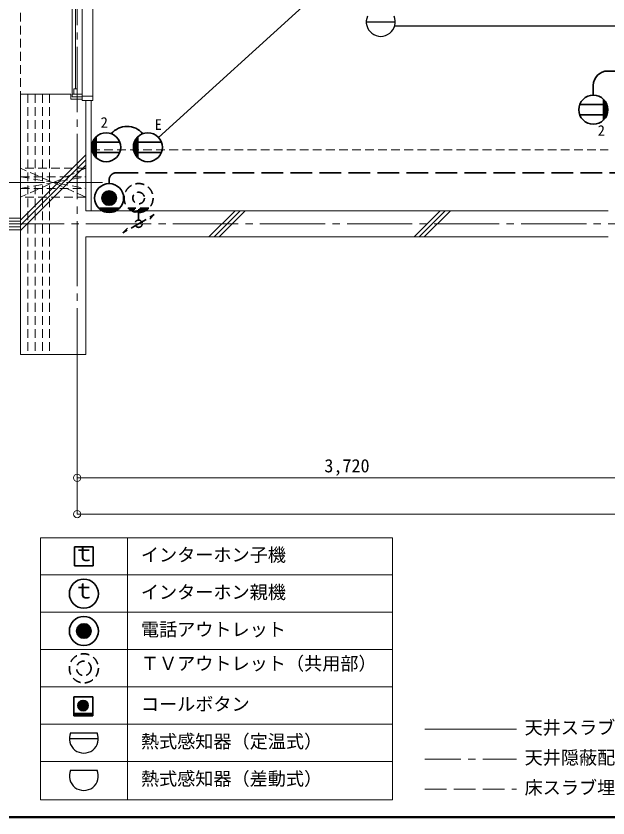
# Model space of a CAD drawing. Units: millimetres at full size, sheet at 1:50; details may follow other scales. Extents: x -9674 to 9699, y -6794 to 6791.
# Drawn here: x -7174 to -3093, y -6794 to -1267 of the extents above; entities that cross this region are included whole.
import ezdxf
from ezdxf.enums import TextEntityAlignment as Align

# ---------------------------------------------------------------- set-up
doc = ezdxf.new("R2010")
doc.units = ezdxf.units.MM
doc.header["$LTSCALE"] = 50
doc.header["$PDMODE"] = 32
doc.header["$PDSIZE"] = 50
for name, pattern in [('CHAIN1', [8, 5, -1, 1, -1]), ('CHAIN2', [12, 9, -1, 1, -1]), ('DASHED1', [1.8, 1.2, -0.6]), ('DASHED3', [4, 3, -1])]:
    doc.linetypes.add(name, pattern=pattern)
for name, color, linetype, lineweight in [('0-0_図面枠', 7, 'Continuous', 9), ('1-0_芯', 134, 'DASHED1', 9), ('1-1_躯体', 134, 'Continuous', 9), ('1-3_建具', 134, 'Continuous', 9), ('1-6_ﾊﾞﾙｺﾆｰ・階段', 134, 'Continuous', 9), ('1-7_その他', 134, 'DASHED1', 9), ('1-8_ハッチ', 134, 'Continuous', 9), ('1-B_寸法', 134, 'Continuous', 9), ('1-C_梁', 134, 'DASHED1', 9), ('2-0_芯', 2, 'Continuous', 35), ('2-E', 2, 'Continuous', 35), ('3-2', 3, 'DASHED1', 35), ('3-3', 1, 'Continuous', 25), ('3-E', 3, 'Continuous', 35)]:
    doc.layers.add(name, color=color, linetype=linetype, lineweight=lineweight)
doc.styles.add('ＭＳ ゴシック', font='')
doc.styles.get('ＭＳ ゴシック').set_extended_font_data('MS Gothic')

msp = doc.modelspace()

# ---------------------------------------------------------------- linework, layer by layer
at = {"layer": '0-0_図面枠'}
for p, q in [((-9673.92, -6793.93), (9698.92, -6793.93)), ((-9672.16, -6792.16), (9697.16, -6792.16)), ((-9670.4, -6790.4), (9695.4, -6790.4)), ((9693.64, -6788.64), (-9668.64, -6788.64)), ((-9666.87, -6786.88), (9691.87, -6786.88)), ((-9665.11, -6785.11), (9690.11, -6785.11)), ((-9663.35, -6783.35), (9688.35, -6783.35))]:
    msp.add_line(p, q, dxfattribs=at)
at = {"layer": '1-0_芯', "linetype": 'CHAIN2'}
for p, q in [((-6752.5, 4520.51), (-6752.5, -3699.49)), ((-8492.5, -2699.49), (8517.5, -2699.49))]:
    msp.add_line(p, q, dxfattribs=at)
at = {"layer": '1-0_芯'}
for p, q in [((-7092.5, -1804.49), (-7092.5, -3599.49)), ((-7042.5, -1804.49), (-7042.5, -3599.49)), ((-6992.5, -1804.49), (-6992.5, -3599.49)), ((-6942.5, -1804.49), (-6942.5, -3599.49))]:
    msp.add_line(p, q, dxfattribs=at)
at = {"layer": '1-1_躯体'}
for p, q in [((-7142.5, -1804.49), (-7142.5, -3599.49)), ((-6797.5, -1804.49), (-7142.5, -1804.49)), ((-6797.5, -1839.49), (-6797.5, -1804.49)), ((-6717.5, -1839.49), (-6797.5, -1839.49)), ((-6692.5, -1849.49), (-6692.5, -2609.49)), ((-3092.5, -2609.49), (-6692.5, -2609.49)), ((-6692.5, -2789.49), (-6692.5, -3599.49)), ((-3092.5, -2789.49), (-6692.5, -2789.49)), ((-6692.5, -3599.49), (-7142.5, -3599.49))]:
    msp.add_line(p, q, dxfattribs=at)
at = {"layer": '1-3_建具'}
for p, q in [((-6645.5, -1819.49), (-6645.5, 2640.51)), ((-6787.5, -89.49), (-6787.5, -1789.49)), ((-6717.5, -89.49), (-6717.5, -1789.49)), ((-6764.5, -956.99), (-6764.5, -1769.49)), ((-6787.5, -1824.49), (-6787.5, -1789.49)), ((-6717.5, -1804.49), (-6787.5, -1804.49)), ((-6776.5, -1769.49), (-6752.5, -1769.49)), ((-6776.5, -1769.49), (-6776.5, -1804.49)), ((-6752.5, -1769.49), (-6752.5, -1804.49)), ((-6717.5, -1789.49), (-6717.5, -1824.49)), ((-6717.5, -1849.49), (-6717.5, -1819.49)), ((-6787.5, -1824.49), (-6717.5, -1824.49)), ((-6645.5, -1849.49), (-6717.5, -1849.49))]:
    msp.add_line(p, q, dxfattribs=at)
msp.add_lwpolyline([(-6645.5, -1849.49), (-6645.5, -1819.49), (-6717.5, -1819.49)], dxfattribs=at)
at = {"layer": '1-6_ﾊﾞﾙｺﾆｰ・階段'}
for p, q in [((-7142.5, -2679.49), (-7852.5, -2679.49)), ((-7142.5, -2659.49), (-7752.5, -2659.49)), ((-7142.5, -2719.49), (-7852.5, -2719.49)), ((-7142.5, -2739.49), (-7752.5, -2739.49))]:
    msp.add_line(p, q, dxfattribs=at)
at = {"layer": '1-7_その他'}
for p, q in [((-6692.5, -2314.49), (-7142.5, -2314.49)), ((-6692.5, -2314.49), (-7142.5, -2514.87)), ((-6692.5, -2514.49), (-7142.5, -2315.66)), ((-7142.5, -2374.49), (-6692.5, -2374.49)), ((-7142.5, -2374.49), (-6692.5, -2454.49)), ((-7142.5, -2454.49), (-6692.5, -2374.49)), ((-7142.5, -2454.49), (-6692.5, -2454.49)), ((-6692.5, -2514.49), (-7142.5, -2514.49))]:
    msp.add_line(p, q, dxfattribs=at)
at = {"layer": '1-7_その他', "linetype": 'CHAIN1'}
msp.add_line((-6577.5, -2414.49), (-7242.5, -2414.49), dxfattribs=at)
at = {"layer": '1-8_ハッチ'}
for p, q in [((-6657.5, -1849.49), (-6657.5, -2609.49)), ((-7142.5, -2673.11), (-6692.5, -2223.11)), ((-7142.5, -2708.47), (-6692.5, -2258.47)), ((-7142.5, -2743.83), (-6692.5, -2293.83)), ((-5844.66, -2789.49), (-5664.66, -2609.49)), ((-5809.31, -2789.49), (-5629.31, -2609.49)), ((-5773.95, -2789.49), (-5593.95, -2609.49)), ((-4430.45, -2789.49), (-4250.45, -2609.49)), ((-4395.09, -2789.49), (-4215.09, -2609.49)), ((-4359.74, -2789.49), (-4179.74, -2609.49))]:
    msp.add_line(p, q, dxfattribs=at)
at = {"layer": '1-B_寸法'}
for p, q in [((-6752.5, -4699.49), (-6752.5, -3699.49)), ((-6752.5, -4449.49), (-3032.5, -4449.49)), ((-6752.5, -4699.49), (6747.5, -4699.49))]:
    msp.add_line(p, q, dxfattribs=at)
for p in [(-6752.5, -4449.49), (-6752.5, -4699.49)]:
    msp.add_point(p, dxfattribs=at)
at = {"layer": '1-C_梁'}
for p, q in [((-7142.5, 2625.51), (-7142.5, -1804.49)), ((-6657.5, -2189.49), (-3092.5, -2189.49))]:
    msp.add_line(p, q, dxfattribs=at)
at = {"layer": '2-0_芯'}
for p, q in [((-4994.78, -1015.67), (-6191.41, -2104.01)), ((-2269.9, -1645.67), (-3094.35, -1645.67)), ((-3194.35, -1745.67), (-3194.35, -1812.26)), ((-3288.04, -1877.28), (-3100.65, -1877.28)), ((-3124.33, -1840.86), (-3124.33, -1983.69)), ((-3121.33, -1843.94), (-3121.33, -1980.62)), ((-3115.33, -1850.97), (-3115.33, -1973.59)), ((-3109.33, -1859.6), (-3109.33, -1964.96)), ((-3103.33, -1870.81), (-3103.33, -1953.74)), ((-3097.33, -1887.96), (-3097.33, -1936.6)), ((-3288.04, -1947.28), (-3100.65, -1947.28)), ((-6622.85, -2099.9), (-6622.85, -2242.73)), ((-6335.42, -2099.9), (-6335.42, -2242.73)), ((-6649.86, -2146.99), (-6649.86, -2195.63)), ((-6646.54, -2136.31), (-6459.14, -2136.31)), ((-6643.86, -2129.85), (-6643.86, -2212.78)), ((-6637.86, -2118.63), (-6637.86, -2223.99)), ((-6631.86, -2110), (-6631.86, -2232.62)), ((-6625.86, -2102.97), (-6625.86, -2239.65)), ((-6362.42, -2146.99), (-6362.42, -2195.63)), ((-6359.1, -2136.31), (-6171.71, -2136.31)), ((-6356.42, -2129.85), (-6356.42, -2212.78)), ((-6350.42, -2118.63), (-6350.42, -2223.99)), ((-6344.42, -2110), (-6344.42, -2232.62)), ((-6338.42, -2102.97), (-6338.42, -2239.65)), ((-6646.54, -2206.31), (-6459.14, -2206.31)), ((-6359.1, -2206.31), (-6171.71, -2206.31))]:
    msp.add_line(p, q, dxfattribs=at)
at = {"layer": '2-0_芯', "color": 5, "lineweight": 18}
msp.add_line((-4356.82, -6181.72), (-3724.84, -6181.72), dxfattribs=at)
at = {"layer": '2-0_芯', "color": 5, "linetype": 'CHAIN1', "lineweight": 18}
msp.add_line((-4356.82, -6388.63), (-3724.84, -6388.63), dxfattribs=at)
at = {"layer": '2-0_芯', "color": 5, "linetype": 'DASHED3', "lineweight": 18}
msp.add_line((-4356.82, -6595.53), (-3724.84, -6595.53), dxfattribs=at)
at = {"layer": '2-0_芯'}
for centre in [(-3194.35, -1912.28), (-6552.84, -2171.31), (-6265.4, -2171.31)]:
    msp.add_circle(centre, 100.02, dxfattribs=at)
for centre, radius, start, end in [((-3094.35, -1745.67), 100, 90, 180), ((-6409.12, -2171.31), 143.72, 40.72684, 139.27316)]:
    msp.add_arc(centre, radius, start, end, dxfattribs=at)
at = {"layer": '2-E', "color": 7, "lineweight": 9}
for p, q in [((-7006.83, -4862.14), (-4579.74, -4862.14)), ((-6406.83, -4862.14), (-6406.83, -6669.39)), ((-4579.74, -4862.14), (-4579.74, -6669.39)), ((-7006.83, -5119.35), (-4579.74, -5119.35)), ((-7006.83, -5376.56), (-4579.74, -5376.56)), ((-7006.83, -5633.78), (-4579.74, -5633.78)), ((-7006.83, -5890.99), (-4579.74, -5890.99)), ((-7006.83, -6148.2), (-4579.74, -6148.2)), ((-7006.83, -6405.41), (-4579.74, -6405.41))]:
    msp.add_line(p, q, dxfattribs=at)
at = {"layer": '2-E', "color": 3}
for p, q in [((-6641.83, -4925.93), (-6771.83, -4925.93)), ((-6771.83, -4925.93), (-6771.83, -5055.93)), ((-6641.83, -5055.93), (-6641.83, -4925.93)), ((-6771.83, -5055.93), (-6641.83, -5055.93)), ((-6742.54, -5470.36), (-6671.12, -5470.36)), ((-6736.83, -5465.36), (-6676.83, -5465.36)), ((-6728.63, -5460.36), (-6685.04, -5460.36)), ((-6756.83, -5505.36), (-6656.83, -5505.36)), ((-6756.58, -5500.36), (-6657.08, -5500.36)), ((-6756.58, -5510.36), (-6657.08, -5510.36)), ((-6755.82, -5495.36), (-6657.84, -5495.36)), ((-6755.82, -5515.36), (-6657.84, -5515.36)), ((-6754.53, -5490.36), (-6659.14, -5490.36)), ((-6754.53, -5520.36), (-6659.14, -5520.36)), ((-6752.66, -5485.36), (-6661.01, -5485.36)), ((-6752.66, -5525.36), (-6661.01, -5525.36)), ((-6750.13, -5480.36), (-6663.53, -5480.36)), ((-6746.83, -5475.36), (-6666.83, -5475.36)), ((-6750.13, -5530.36), (-6663.53, -5530.36)), ((-6746.83, -5535.36), (-6666.83, -5535.36)), ((-6742.54, -5540.36), (-6671.12, -5540.36)), ((-6736.83, -5545.36), (-6676.83, -5545.36)), ((-6728.63, -5550.36), (-6685.04, -5550.36)), ((-6645.36, -5959.86), (-6775.36, -5959.86)), ((-6775.36, -5959.86), (-6775.36, -6089.86)), ((-6645.36, -6089.86), (-6645.36, -5959.86)), ((-6676.2, -6019.47), (-6748.21, -6019.47)), ((-6677.5, -6009.87), (-6746.91, -6009.87)), ((-6681.75, -6000.27), (-6742.67, -6000.27)), ((-6690.6, -5990.67), (-6733.81, -5990.67)), ((-6775.36, -6074.86), (-6645.36, -6074.86)), ((-6677.5, -6029.08), (-6746.91, -6029.08)), ((-6681.75, -6038.68), (-6742.67, -6038.68)), ((-6690.6, -6048.28), (-6733.81, -6048.28)), ((-6775.36, -6079.86), (-6645.36, -6079.86)), ((-6775.36, -6084.86), (-6645.36, -6084.86)), ((-6775.36, -6089.86), (-6645.36, -6089.86))]:
    msp.add_line(p, q, dxfattribs=at)
at = {"layer": '2-E', "color": 7, "lineweight": 9}
msp.add_lwpolyline([(-7006.83, -4862.14), (-7006.83, -6669.39), (-4579.74, -6669.39)], dxfattribs=at)
at = {"layer": '2-E', "color": 3}
for centre, radius in [((-6706.83, -5248.14), 100), ((-6706.83, -5505.36), 100), ((-6706.83, -5505.36), 50), ((-6712.21, -6019.47), 36.01)]:
    msp.add_circle(centre, radius, dxfattribs=at)
at = {"layer": '2-E', "color": 3, "linetype": 'DASHED1'}
for radius in [100.02, 50.02]:
    msp.add_circle((-6706.83, -5762.57), radius, dxfattribs=at)
at = {"layer": '3-2'}
for p, q in [((-6257.92, -2591.22), (-6400.74, -2591.22)), ((-6264.34, -2597.22), (-6394.32, -2597.22)), ((-6272.09, -2603.22), (-6386.57, -2603.22)), ((-6281.83, -2609.22), (-6376.83, -2609.22)), ((-6295.21, -2615.22), (-6363.45, -2615.22)), ((-6329.33, -2621.22), (-6329.33, -2673.16)), ((-6329.33, -2698.16), (-6221.08, -2635.66)), ((-6221.08, -2635.66), (-6251.98, -2666.56)), ((-6329.33, -2698.16), (-6437.58, -2760.66)), ((-6437.58, -2760.66), (-6406.68, -2729.76))]:
    msp.add_line(p, q, dxfattribs=at)
for centre, radius in [((-6329.33, -2521.22), 100), ((-6329.33, -2521.22), 40), ((-6329.33, -2698.16), 25)]:
    msp.add_circle(centre, radius, dxfattribs=at)
at = {"layer": '3-3'}
for p, q in [((-4759.71, -1306.82), (-4559.67, -1306.82)), ((-2220.38, -1336.82), (-4564.27, -1336.82)), ((-6798.52, -6206.79), (-6615.15, -6206.79)), ((-6806.85, -6246.8), (-6606.81, -6246.8)), ((-6798.52, -6464.01), (-6615.15, -6464.01))]:
    msp.add_line(p, q, dxfattribs=at)
for centre in [(-4659.69, -1306.81), (-6706.83, -6246.79), (-6706.83, -6504)]:
    msp.add_arc(centre, 100.03, 156.4305, 23.56947, dxfattribs=at)
at = {"layer": '3-E', "linetype": 'DASHED3'}
for p, q in [((-6482.44, -2346.76), (-2186.75, -2346.76)), ((-6532.44, -2396.76), (-6532.44, -2421.22))]:
    msp.add_line(p, q, dxfattribs=at)
at = {"layer": '3-E'}
for p, q in [((-6567.44, -2485.51), (-6567.44, -2556.92)), ((-6562.44, -2481.22), (-6562.44, -2561.22)), ((-6557.44, -2477.92), (-6557.44, -2564.52)), ((-6552.44, -2475.39), (-6552.44, -2567.04)), ((-6547.44, -2473.52), (-6547.44, -2568.91)), ((-6542.44, -2472.23), (-6542.44, -2570.21)), ((-6537.44, -2471.47), (-6537.44, -2570.97)), ((-6532.44, -2471.22), (-6532.44, -2571.22)), ((-6527.44, -2471.47), (-6527.44, -2570.97)), ((-6522.44, -2472.23), (-6522.44, -2570.21)), ((-6517.44, -2473.52), (-6517.44, -2568.91)), ((-6512.44, -2475.39), (-6512.44, -2567.04)), ((-6507.44, -2477.92), (-6507.44, -2564.52)), ((-6502.44, -2481.22), (-6502.44, -2561.22)), ((-6497.44, -2485.51), (-6497.44, -2556.92)), ((-6577.44, -2499.42), (-6577.44, -2543.01)), ((-6572.44, -2491.22), (-6572.44, -2551.22)), ((-6492.44, -2491.22), (-6492.44, -2551.22)), ((-6487.44, -2499.42), (-6487.44, -2543.01)), ((-6461.03, -2591.22), (-6603.86, -2591.22)), ((-6467.45, -2597.22), (-6597.43, -2597.22)), ((-6475.21, -2603.22), (-6589.68, -2603.22)), ((-6484.94, -2609.22), (-6579.94, -2609.22)), ((-6498.32, -2615.22), (-6566.56, -2615.22))]:
    msp.add_line(p, q, dxfattribs=at)
for radius in [100, 50]:
    msp.add_circle((-6532.44, -2521.22), radius, dxfattribs=at)
at = {"layer": '3-E', "linetype": 'DASHED3'}
msp.add_arc((-6482.44, -2396.76), 50, 90, 180, dxfattribs=at)

# ---------------------------------------------------------------- texts
at = {"layer": '1-B_寸法', "style": 'ＭＳ ゴシック'}
msp.add_text('3,720', height=91.64, dxfattribs=at).set_placement((-5048.75, -4439.49), align=Align.BOTTOM_LEFT)
at = {"layer": '2-0_芯', "color": 7, "style": 'ＭＳ ゴシック'}
for s, p in [('2', (-6591.14, -2058.82)), ('E', (-6218.69, -2074.02)), ('2', (-3164.47, -2114.33))]:
    msp.add_text(s, height=73.31, dxfattribs=at).set_placement(p, align=Align.BOTTOM_LEFT)
at = {"layer": '2-E', "color": 7, "style": 'ＭＳ ゴシック'}
for s, height, p in [('ｔ', 110, (-6781.83, -5056.86)), ('インターホン子機', 91.64, (-6313.49, -5053.43)), ('ｔ', 110, (-6781.83, -5314.07)), ('インターホン親機', 91.64, (-6313.49, -5310.64)), ('電話アウトレット', 91.64, (-6313.49, -5567.86)), ('ＴＶアウトレット（共用部）', 91.64, (-6313.49, -5802.57)), ('コールボタン', 91.64, (-6313.49, -6082.28)), ('天井スラブ埋込配線', 91.64, (-3668.17, -6244.22)), ('熱式感知器（定温式）', 91.64, (-6313.49, -6339.49)), ('天井隠蔽配線', 91.64, (-3668.17, -6451.13)), ('熱式感知器（差動式）', 91.64, (-6313.49, -6596.71)), ('床スラブ埋込または床隠蔽配線', 91.64, (-3668.17, -6658.03))]:
    msp.add_text(s, height=height, dxfattribs=at).set_placement(p, align=Align.BOTTOM_LEFT)

doc.saveas('drawing.dxf')
